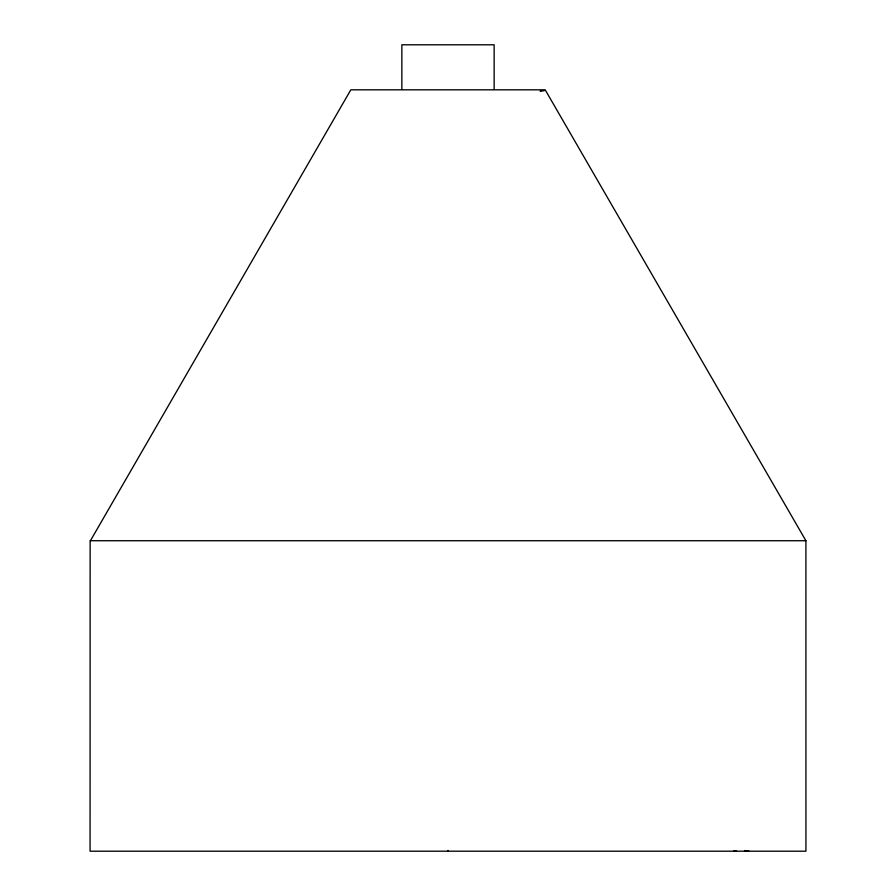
<?xml version="1.0" encoding="UTF-8"?>
<svg xmlns="http://www.w3.org/2000/svg" width="896" height="896" viewBox="0 0 896 896"><rect width="100%" height="100%" fill="white"/><g stroke="black" fill="none" stroke-linecap="round" stroke-linejoin="round"><path stroke-width="1.34" d="M544.197 90.653L540.165 91.269M540.994 90.653L540.422 90.832M805.907 540.736L90.138 540.725L90.07 851.2L805.93 851.2L805.907 540.736L545.182 89.824L350.818 89.824L90.418 540.736M733.992 850.774L736.568 851.2M447.978 850.438L448 851.2M494.144 89.443L494.144 44.8L401.856 44.8L401.856 89.443M744.52 850.573A313.197 11.29 -0.1 0 1 748.754 851.054"/></g></svg>
